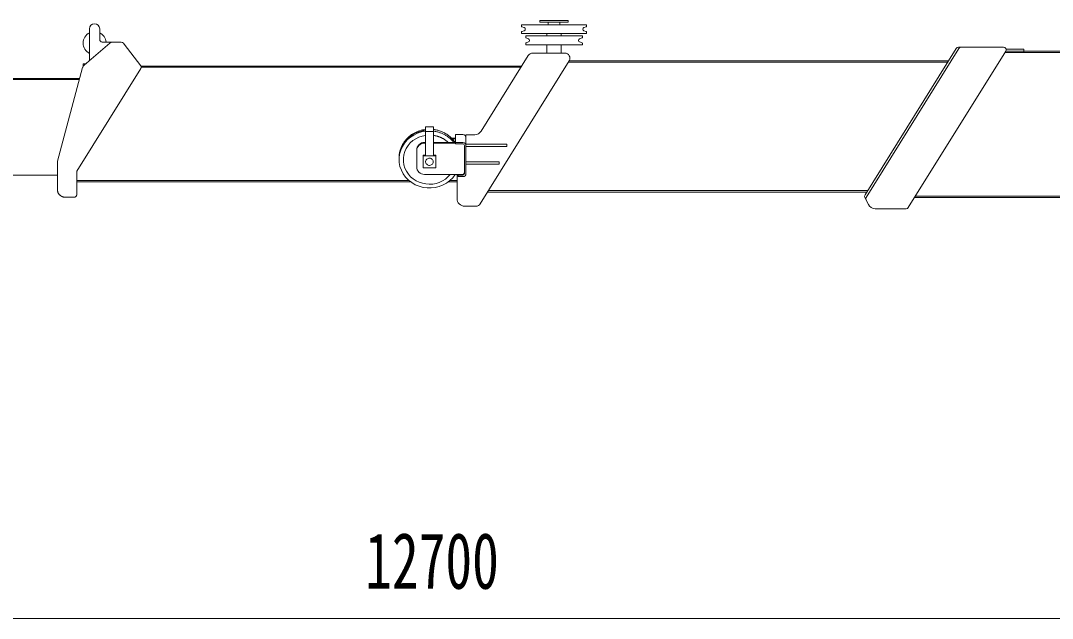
# Model space of a CAD drawing. Units: millimetres, scale not verified. Extents: x -30229 to 10482, y -5734 to 25398.
# Drawn here: x -8407 to -4365, y 1928 to 4270 of the extents above; entities that cross this region are included whole.
import ezdxf
from ezdxf.enums import TextEntityAlignment as Align

# ---------------------------------------------------------------- set-up
doc = ezdxf.new("R2010")
doc.units = ezdxf.units.MM
doc.header["$LTSCALE"] = 100
doc.layers.add('0-0_0', color=7, linetype='Continuous', lineweight=18)
doc.styles.add('ＭＳ ゴシック', font='')
doc.styles.get('ＭＳ ゴシック').set_extended_font_data('MS Gothic')

# ---------------------------------------------------------------- blocks, each defined once
blk = doc.blocks.new('D1')
at = {"layer": '0-0_0'}
blk.add_line((14718.2, 15905.47), (21064, 15905.47), dxfattribs=at)
at = {"layer": '0-0_0', "style": 'ＭＳ ゴシック', "width": 0.7}
blk.add_text('12700', height=110, dxfattribs=at).set_placement((17681.1, 15930.47), align=Align.BOTTOM_LEFT)

msp = doc.modelspace()

# ---------------------------------------------------------------- linework, layer by layer
at = {"layer": '0-0_0', "color": 5}
for p, q in [((-6445.1, 4248), (-6445.1, 4254.1)), ((-6445.1, 4254.1), (-6190.1, 4254.1)), ((-6434.3, 4242.7), (-6443.7, 4246.1)), ((-6262.6, 4270.1), (-6372.6, 4270.1)), ((-6372.6, 4270.1), (-6372.6, 4264.1)), ((-6262.6, 4264.1), (-6372.6, 4264.1)), ((-6340.1, 4264.1), (-6340.1, 4254.1)), ((-6295.1, 4264.1), (-6295.1, 4254.1)), ((-6262.6, 4270.1), (-6262.6, 4264.1)), ((-6200.8, 4242.7), (-6191.4, 4246.1)), ((-6190.1, 4248), (-6190.1, 4254.1)), ((-8137.5, 4238.1), (-8137.5, 4113.5)), ((-8097.5, 4238.1), (-8097.5, 4196.1)), ((-6445.1, 4219.1), (-6445.1, 4225.2)), ((-6445.1, 4219.1), (-6190.1, 4219.1)), ((-6443.7, 4227.1), (-6434.3, 4230.5)), ((-6428.6, 4204), (-6428.6, 4210.1)), ((-6428.6, 4210.1), (-6206.6, 4210.1)), ((-6345.1, 4219.1), (-6345.1, 4210.1)), ((-6290.1, 4219.1), (-6290.1, 4210.1)), ((-6206.6, 4204), (-6206.6, 4210.1)), ((-6191.4, 4227.1), (-6200.8, 4230.5)), ((-6190.1, 4219.1), (-6190.1, 4225.2)), ((-8157.8, 4096.1), (-8058.2, 4181.3)), ((-8087.5, 4186.1), (-8017.4, 4186.1)), ((-8017.4, 4186.1), (-8045.2, 4186.1)), ((-8001.5, 4178.2), (-7936.8, 4093.6)), ((-6428.6, 4175.1), (-6428.6, 4181.2)), ((-6428.6, 4175.1), (-6206.6, 4175.1)), ((-6417.8, 4198.7), (-6427.2, 4202.1)), ((-6427.2, 4183.1), (-6417.8, 4186.5)), ((-6345.1, 4175.1), (-6345.1, 4143.1)), ((-6290.1, 4175.1), (-6290.1, 4143.1)), ((-6217.3, 4198.7), (-6207.9, 4202.1)), ((-6207.9, 4183.1), (-6217.3, 4186.5)), ((-6206.6, 4175.1), (-6206.6, 4181.2)), ((-4733.5, 4165.8), (-4556.5, 4165.8)), ((-6418.4, 4133.7), (-6603, 3837.1)), ((-6401.4, 4143.1), (-6275.1, 4143.1)), ((-5099.3, 3587), (-4742, 4161.1)), ((-5094.6, 3577.6), (-4731.4, 4161.1)), ((-4929.6, 3537.5), (-4548, 4150.5)), ((-4551, 4145.8), (-4168.6, 4145.8)), ((-4548.5, 4149.8), (-4477.6, 4149.8)), ((-4547, 4158.8), (-4477.6, 4158.8)), ((-4477.6, 4158.8), (-4477.6, 4145.8)), ((-4477.6, 4150.3), (-4168.6, 4150.3)), ((-8262.6, 3719.1), (-8164.2, 4086.1)), ((-8162.6, 4101.1), (-8152, 4101.1)), ((-8162.6, 4101.1), (-8162.6, 4090.2)), ((-7935.6, 4092.1), (-6444.3, 4092.1)), ((-7934.6, 4088.1), (-6446.8, 4088.1)), ((-6606.8, 3552.4), (-6258.1, 4112.5)), ((-6261.2, 4107.6), (-4775.3, 4107.6)), ((-6258.4, 4112.1), (-4772.5, 4112.1)), ((-9666, 4043.8), (-8175.5, 4043.8)), ((-8187.6, 3680.1), (-7936.2, 4082.2)), ((-9665.6, 4039.8), (-8176.6, 4039.8)), ((-6821.5, 3854), (-6821.5, 3740.5)), ((-6821.5, 3854), (-6789.5, 3854)), ((-6789.5, 3854), (-6789.5, 3740.5)), ((-6818.7, 3836.1), (-6792.8, 3836.1)), ((-6718.9, 3809.6), (-6703.5, 3809.6)), ((-6715.9, 3806.5), (-6703.5, 3806.5)), ((-6703.5, 3823.4), (-6674.5, 3823.4)), ((-6703.5, 3823.4), (-6703.5, 3787.2)), ((-6662.5, 3823.1), (-6662.5, 3670.7)), ((-6662.5, 3823.1), (-6628.4, 3823.1)), ((-6855.5, 3763.1), (-6855.5, 3697.4)), ((-6825.5, 3793.1), (-6821.5, 3793.1)), ((-6825.5, 3790.1), (-6821.5, 3790.1)), ((-6789.5, 3793.1), (-6703.5, 3793.1)), ((-6789.5, 3790.1), (-6703.5, 3790.1)), ((-6703.5, 3792.8), (-6674.5, 3792.8)), ((-6703.5, 3787.2), (-6674.5, 3787.2)), ((-6668.5, 3781.2), (-6668.5, 3670.4)), ((-6662.5, 3786.1), (-6502.5, 3786.1)), ((-6662.5, 3777.1), (-6502.5, 3777.1)), ((-6502.5, 3786.1), (-6502.5, 3777.1)), ((-8262.5, 3719.1), (-8262.5, 3606.5)), ((-6830.6, 3742.6), (-6821.5, 3742.6)), ((-6830.6, 3742.6), (-6830.6, 3693.5)), ((-6830.6, 3740.5), (-6780.5, 3740.5)), ((-6789.5, 3742.6), (-6780.5, 3742.6)), ((-6780.5, 3742.6), (-6780.5, 3693.5)), ((-8187.5, 3680.1), (-8187.5, 3587.7)), ((-6830.6, 3693.5), (-6780.5, 3693.5)), ((-6662.5, 3717.1), (-6532.5, 3717.1)), ((-6662.5, 3708.1), (-6532.5, 3708.1)), ((-6532.5, 3717.1), (-6532.5, 3708.1)), ((-9752.5, 3664.8), (-8262.5, 3664.8)), ((-8187.6, 3644.1), (-6887.6, 3644.1)), ((-8187.6, 3638.6), (-6879.2, 3638.6)), ((-6825.5, 3667.4), (-6674.5, 3667.4)), ((-6731.9, 3638.6), (-6697.5, 3638.6)), ((-6724.7, 3644.1), (-6697.5, 3644.1)), ((-6697.5, 3667.4), (-6697.5, 3572.4)), ((-6693.5, 3667.4), (-6693.5, 3658.8)), ((-6693.5, 3664.5), (-6674.5, 3664.5)), ((-6693.5, 3658.8), (-6674.5, 3658.8)), ((-6578.3, 3598.1), (-5092.4, 3598.1)), ((-6574.3, 3604.6), (-5088.4, 3604.6)), ((-8232.5, 3578.3), (-8197.5, 3578.3)), ((-5085.8, 3549.4), (-5099.8, 3577.2)), ((-4905.1, 3576.8), (-467.5, 3576.8)), ((-4901.4, 3582.8), (-467.5, 3582.8)), ((-6667.8, 3543.1), (-6623.7, 3543.1)), ((-5059, 3532.8), (-4938.1, 3532.8))]:
    msp.add_line(p, q, dxfattribs=at)
for points in [[(-6821.5, 3843.7), (-6827.3, 3842.8), (-6833, 3841.7), (-6838.6, 3840.3), (-6844.2, 3838.7), (-6849.7, 3836.7), (-6855.1, 3834.6), (-6860.4, 3832.1), (-6865.6, 3829.5), (-6870.6, 3826.5), (-6875.5, 3823.4), (-6880.2, 3820), (-6884.7, 3816.4), (-6889.1, 3812.5), (-6893.3, 3808.5), (-6897.2, 3804.2), (-6901, 3799.7), (-6904.5, 3795.1), (-6907.7, 3790.3), (-6910.7, 3785.3), (-6913.4, 3780.1), (-6915.9, 3774.9), (-6918, 3769.5), (-6919.9, 3763.9), (-6921.4, 3758.3), (-6922.7, 3752.7), (-6923.6, 3746.9), (-6924.2, 3741.1), (-6924.5, 3735.3), (-6924.5, 3729.5)], [(-6821.5, 3840.3), (-6827.2, 3839.4), (-6832.9, 3838.3), (-6838.5, 3836.9), (-6844, 3835.3), (-6849.4, 3833.4), (-6854.8, 3831.3), (-6860, 3828.9), (-6865.1, 3826.3), (-6870.1, 3823.4), (-6875, 3820.3), (-6879.7, 3816.9), (-6884.2, 3813.4), (-6888.5, 3809.6), (-6892.7, 3805.6), (-6896.6, 3801.4), (-6900.4, 3797), (-6903.9, 3792.5), (-6907.1, 3787.7), (-6910.1, 3782.8), (-6912.9, 3777.8), (-6915.4, 3772.6), (-6917.6, 3767.2), (-6919.5, 3761.8), (-6921.1, 3756.3), (-6922.4, 3750.7), (-6923.4, 3745), (-6924.1, 3739.3), (-6924.5, 3733.6), (-6924.5, 3727.8)], [(-6705.4, 3793.3), (-6707.4, 3796.2), (-6709.5, 3798.9), (-6711.7, 3801.7), (-6714, 3804.3), (-6716.3, 3806.9), (-6718.7, 3809.4), (-6721.2, 3811.8), (-6723.8, 3814.2), (-6726.4, 3816.4), (-6729.1, 3818.6), (-6731.9, 3820.7), (-6734.7, 3822.8), (-6737.6, 3824.7), (-6740.6, 3826.6), (-6743.6, 3828.4), (-6746.6, 3830.1), (-6749.7, 3831.7), (-6752.9, 3833.2), (-6756, 3834.6), (-6759.3, 3835.9), (-6762.5, 3837.2), (-6765.8, 3838.3), (-6769.1, 3839.4), (-6772.5, 3840.3), (-6775.8, 3841.2), (-6779.2, 3842), (-6782.7, 3842.6), (-6786.1, 3843.2), (-6789.5, 3843.7)], [(-6821.5, 3836.9), (-6837.3, 3833.8), (-6852.5, 3828.8), (-6867, 3821.8), (-6880.4, 3813), (-6892.5, 3802.4), (-6903, 3790.3), (-6911.6, 3776.8), (-6918.2, 3762.1), (-6922.5, 3746.7), (-6924.4, 3730.8), (-6923.9, 3714.7), (-6921, 3699), (-6915.7, 3683.8), (-6908.2, 3669.6), (-6898.8, 3656.6), (-6887.6, 3645.1), (-6875, 3635.3), (-6861.1, 3627.2), (-6846.3, 3621), (-6830.8, 3616.8), (-6814.9, 3614.6), (-6798.8, 3614.5), (-6782.9, 3616.3), (-6767.3, 3620.2), (-6752.4, 3626.1), (-6738.3, 3633.8), (-6725.5, 3643.4), (-6714, 3654.6), (-6704.3, 3667.4)], [(-6821.5, 3820.4), (-6834.7, 3817.6), (-6847.3, 3813.2), (-6859.3, 3807.3), (-6870.5, 3799.8), (-6880.5, 3790.9), (-6889.3, 3780.8), (-6896.6, 3769.5), (-6902.2, 3757.3), (-6905.9, 3744.4), (-6907.8, 3731.1), (-6907.6, 3717.7), (-6905.5, 3704.5), (-6901.5, 3691.7), (-6895.6, 3679.6), (-6888.1, 3668.5), (-6879.2, 3658.5), (-6869, 3649.9), (-6857.7, 3642.6), (-6845.6, 3636.8), (-6832.8, 3632.7), (-6819.7, 3630.1), (-6806.3, 3629.2), (-6792.9, 3629.9), (-6779.7, 3632.3), (-6766.9, 3636.3), (-6754.7, 3641.9), (-6743.3, 3649), (-6733, 3657.5), (-6723.9, 3667.4)], [(-6710.5, 3793.3), (-6712.5, 3795.8), (-6714.6, 3798.2), (-6716.8, 3800.5), (-6719, 3802.8), (-6721.3, 3805), (-6723.6, 3807.2), (-6726, 3809.3), (-6728.5, 3811.3), (-6731, 3813.3), (-6733.6, 3815.1), (-6736.2, 3817), (-6738.9, 3818.7), (-6741.6, 3820.4), (-6744.4, 3822), (-6747.2, 3823.5), (-6750, 3825), (-6752.9, 3826.3), (-6755.8, 3827.6), (-6758.7, 3828.9), (-6761.7, 3830), (-6764.7, 3831.1), (-6767.8, 3832.1), (-6770.8, 3833), (-6773.9, 3833.9), (-6777, 3834.6), (-6780.1, 3835.3), (-6783.2, 3835.9), (-6786.4, 3836.4), (-6789.5, 3836.9)], [(-6733, 3793.3), (-6734.6, 3794.8), (-6736.3, 3796.3), (-6738, 3797.7), (-6739.7, 3799), (-6741.4, 3800.4), (-6743.2, 3801.7), (-6745, 3803), (-6746.8, 3804.2), (-6748.6, 3805.4), (-6750.5, 3806.5), (-6752.4, 3807.6), (-6754.3, 3808.7), (-6756.3, 3809.7), (-6758.2, 3810.7), (-6760.2, 3811.7), (-6762.2, 3812.6), (-6764.2, 3813.4), (-6766.3, 3814.2), (-6768.3, 3815), (-6770.4, 3815.8), (-6772.5, 3816.4), (-6774.6, 3817.1), (-6776.7, 3817.7), (-6778.8, 3818.3), (-6780.9, 3818.8), (-6783.1, 3819.3), (-6785.2, 3819.7), (-6787.4, 3820.1), (-6789.5, 3820.4)], [(-8262.5, 3606.5), (-8262.5, 3604.9), (-8262.4, 3603.3), (-8262.1, 3601.8), (-8261.8, 3600.2), (-8261.4, 3598.7), (-8260.9, 3597.2), (-8260.3, 3595.8), (-8259.6, 3594.3), (-8258.9, 3592.9), (-8258, 3591.6), (-8257.1, 3590.3), (-8256.2, 3589.1), (-8255.1, 3587.9), (-8254, 3586.8), (-8252.8, 3585.7), (-8251.6, 3584.7), (-8250.4, 3583.8), (-8249, 3582.9), (-8247.7, 3582.1), (-8246.3, 3581.4), (-8244.8, 3580.8), (-8243.4, 3580.2), (-8241.9, 3579.7), (-8240.4, 3579.3), (-8238.8, 3578.9), (-8237.3, 3578.6), (-8235.7, 3578.4), (-8234.1, 3578.3), (-8232.5, 3578.3)], [(-8197.5, 3578.3), (-8197, 3578.3), (-8196.5, 3578.3), (-8196, 3578.4), (-8195.5, 3578.5), (-8194.9, 3578.6), (-8194.4, 3578.7), (-8193.9, 3578.9), (-8193.5, 3579.1), (-8193, 3579.3), (-8192.5, 3579.6), (-8192.1, 3579.8), (-8191.6, 3580.1), (-8191.2, 3580.4), (-8190.8, 3580.8), (-8190.4, 3581.1), (-8190, 3581.5), (-8189.7, 3581.9), (-8189.4, 3582.3), (-8189.1, 3582.7), (-8188.8, 3583.2), (-8188.5, 3583.6), (-8188.3, 3584.1), (-8188.1, 3584.6), (-8187.9, 3585.1), (-8187.8, 3585.6), (-8187.7, 3586.1), (-8187.6, 3586.6), (-8187.6, 3587.2), (-8187.5, 3587.7)]]:
    msp.add_lwpolyline(points, dxfattribs=at)
msp.add_lwpolyline([(-6790.6, 3717), (-6790.9, 3720.1), (-6792, 3723.1), (-6793.8, 3725.7), (-6796, 3727.9), (-6798.7, 3729.6), (-6801.7, 3730.6), (-6804.8, 3731.1), (-6807.9, 3730.9), (-6811, 3730.2), (-6813.8, 3728.8), (-6816.3, 3726.9), (-6818.3, 3724.5), (-6819.7, 3721.7), (-6820.5, 3718.6), (-6820.5, 3715.5), (-6819.7, 3712.4), (-6818.3, 3709.6), (-6816.3, 3707.2), (-6813.8, 3705.2), (-6811, 3703.9), (-6807.9, 3703.1), (-6804.8, 3702.9), (-6801.7, 3703.4), (-6798.7, 3704.5), (-6796, 3706.1), (-6793.8, 3708.3), (-6792, 3710.9), (-6790.9, 3713.9)], close=True, dxfattribs=at)
for centre, radius, start, end in [((-8117.5, 4238.1), 20, 0, 180), ((-6443.1, 4248), 2, 180, 250), ((-6192.1, 4248), 2, 290, 360), ((-8117.5, 4182.1), 45, 116.388, 243.612), ((-8117.5, 4182.1), 45, 5.0996, 63.6122), ((-6443.1, 4225.2), 2, 110, 180), ((-6436.6, 4236.6), 6.5, 290, 70), ((-6426.6, 4204), 2, 180, 250), ((-6208.6, 4204), 2, 290, 360), ((-6198.6, 4236.6), 6.5, 110, 250), ((-6192.1, 4225.2), 2, 360, 70), ((-8087.5, 4196.1), 10, 180, 270), ((-8045.2, 4166.1), 20, 90, 130.515), ((-8017.4, 4166.1), 20, 37.4271, 90), ((-6426.6, 4181.2), 2, 110, 180), ((-6420.1, 4192.6), 6.5, 290, 70), ((-6215.1, 4192.6), 6.5, 110, 250), ((-6208.6, 4181.2), 2, 360, 70), ((-4733.5, 4155.8), 10, 90, 148.101), ((-4722.9, 4155.8), 10, 90, 148.101), ((-4556.5, 4155.8), 10, 328.1005, 90), ((-6401.4, 4123.1), 20, 90, 148.1), ((-6275.1, 4123.1), 20, 328.1, 90), ((-8144.8, 4080.9), 20, 130.515, 164.992), ((-7944.7, 4087.5), 10, 327.9946, 37.4271), ((-6674.5, 3811.4), 12, 0, 90), ((-6628.4, 3853.1), 30, 270, 327.7113), ((-6825.5, 3763.1), 30, 90, 180), ((-6825.5, 3760.1), 30, 90, 180), ((-6674.5, 3780.8), 12, 0, 90), ((-6674.5, 3781.2), 6, 0, 90), ((-6825.5, 3697.4), 30, 180, 270), ((-6674.5, 3673.4), 6, 270, 0), ((-6674.5, 3670.8), 12, 270, 0), ((-6674.5, 3670.5), 6, 270, 0), ((-6667.6, 3573.1), 30, 180, 270.0037), ((-5090.8, 3581.7), 10, 148.101, 206.565), ((-5086.1, 3572.3), 10, 148.101, 206.565), ((-6623.7, 3563.1), 20, 270, 328.1), ((-5059, 3562.8), 30, 206.565, 270), ((-4938.1, 3542.8), 10, 270, 328.1005)]:
    msp.add_arc(centre, radius, start, end, dxfattribs=at)

# ---------------------------------------------------------------- block references
at = {"layer": '0-0_0', "xscale": 2, "yscale": 2}
msp.add_blockref('D1', (-42419.7, -29883), dxfattribs=at)

doc.saveas('drawing.dxf')
